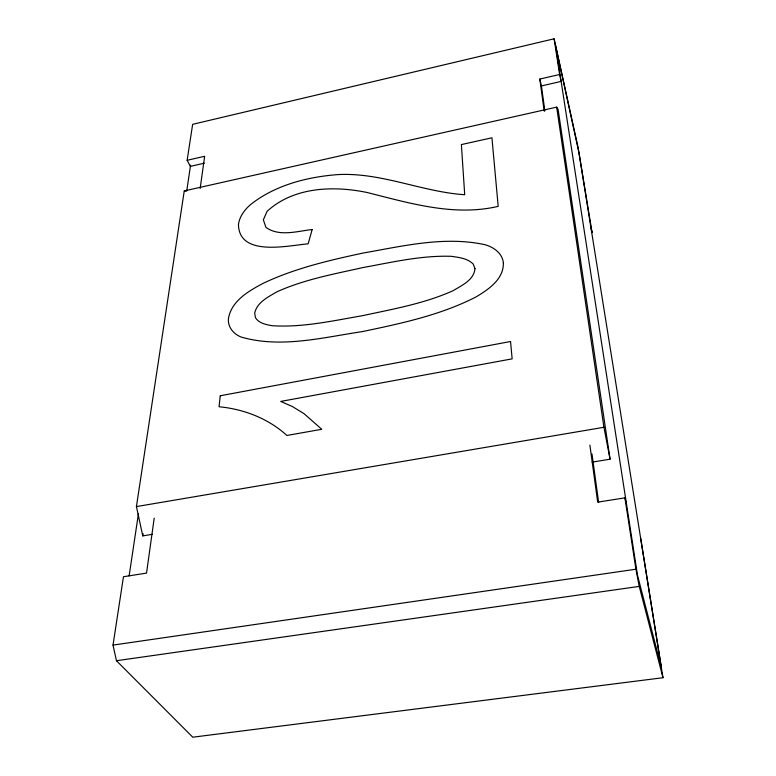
<?xml version="1.0" encoding="UTF-8"?>
<svg xmlns="http://www.w3.org/2000/svg" width="776" height="776" viewBox="0 0 776 776"><rect width="100%" height="100%" fill="white"/><g stroke="black" fill="none" stroke-linecap="round" stroke-linejoin="round"><path stroke-width="1.16" d="M154.201 518.155L146.538 573.105L123.471 576.733L113.015 645.098L116.448 660.725L192.758 737.2L662.985 677.72L640.695 538.447M200.159 188.481L204.651 156.277L187.142 160.312L190.392 166.374L204.34 163.183M152.329 534.325L142.774 535.896L143.104 533.636M129.126 575.938L138.448 513.654M186.822 190.285L190.586 165.133M142.774 535.896L136.421 506.592L184.251 190.925L556.673 107.136L558.128 109.561L610.062 459.198L592.137 462.137M187.142 160.312L192.642 124.335L554.112 38.8L578.159 147.828L592.088 232.616L590.808 226.864M544.199 111.152L539.815 79.055L559.612 74.496L554.112 38.8M544.859 110.9L541.425 85.932L561.135 81.412L559.612 74.496M136.421 506.592L603.932 427.285L610.062 459.198M626.523 504.255L624.923 497.862L597.685 502.15L589.886 445.094M113.015 645.098L635.932 569.215L639.23 586.394L662.985 677.72M116.448 660.725L639.23 586.394M184.251 190.925L186.657 191.129M539.815 79.055L541.425 85.932M624.923 497.862L635.932 569.215M556.673 107.136L603.932 427.285M591.981 453.96L598.665 502.547M220.239 395.779L219.065 406.76C243.926 409.117 268.341 418.526 286.916 435.472L321.749 429.283L304.017 413.647L292.339 406.508L280.708 401.435L512.141 358.861L510.55 341.508L220.239 395.779M503.372 263.006C503.702 279.253 488.589 289.38 476.192 296.839C440.632 315.143 401.114 323.466 362.266 331.614C322.651 337.521 281.125 348.453 241.481 337.153C233.615 334.281 227.31 326.851 228.513 318.121C231.811 300.525 248.883 290.932 263.374 283.211C294.967 268.283 329.189 260.309 363.197 253.025C403.161 246.06 444.561 235.875 485.048 244.721C493.74 247.204 502.499 253.296 503.372 263.006M474.999 268.69C473.903 280.068 461.817 285.393 453.223 290.631C424.462 303.6 393.092 309.052 362.45 315.696C332.632 320.827 302.514 327.676 272.075 325.707C265.993 324.562 258.932 323.369 255.43 317.636L254.693 313.029C257.118 302.165 268.302 296.898 277.051 291.757C304.318 279.447 334.01 274.064 363.022 267.545C392.161 262.249 421.494 255.314 451.292 256.313C458.965 257.448 467.491 258.262 473.234 264.092L474.999 268.69M312.156 229.541L308.14 243.839C288.294 245.439 239.561 257.186 238.445 224.924A36.103 23.047 -25.6 0 1 251.249 204.01C275.8 184.969 307.17 176.976 337.686 174.61C381.161 172.194 421.843 191.856 464.708 194.737L461.38 144.579L491.926 137.788L498.192 206.358C454.115 216.717 409.592 203.128 367.009 192.477C333.428 185.522 293.59 186.9 267.099 211.334L263.345 219.802L265.916 227.387C279.35 237 297.295 231.151 312.156 229.541M661.327 667.389L637.523 575.356L555.616 45.687L578.983 152.959L661.327 667.389"/></g></svg>
